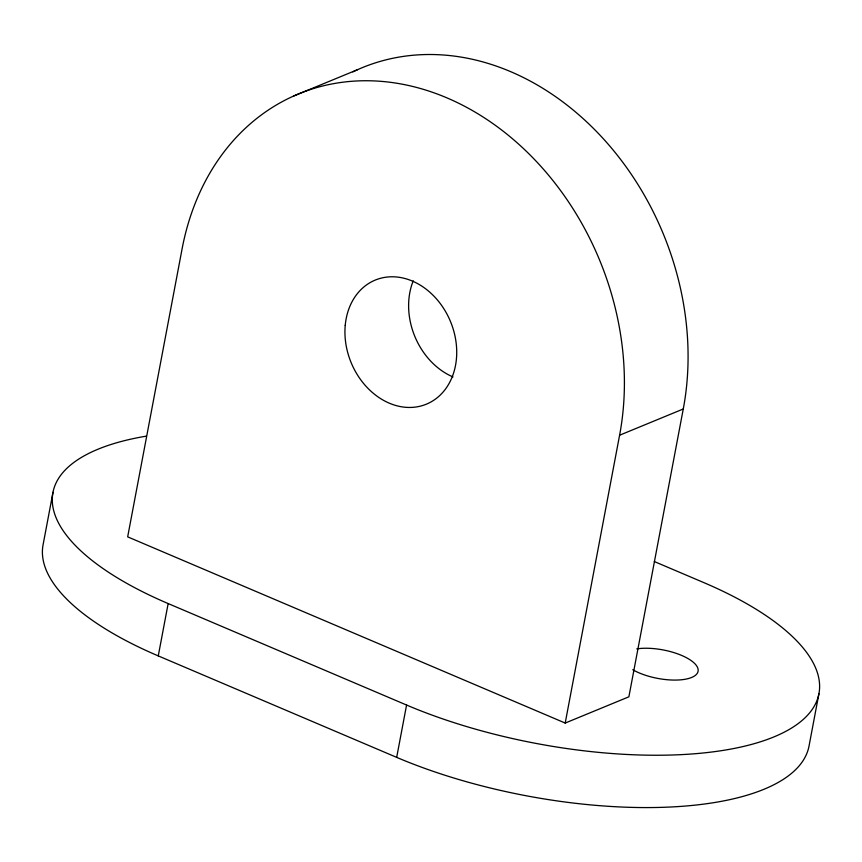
<?xml version="1.0" encoding="UTF-8"?>
<svg xmlns="http://www.w3.org/2000/svg" width="862" height="862" viewBox="0 0 862 862"><rect width="100%" height="100%" fill="white"/><g stroke="black" fill="none" stroke-linecap="round" stroke-linejoin="round"><path stroke-width="1.29" d="M52.991 492.321L43.1 544.655A268.448 101.425 10.7 0 0 158.263 655.896L396.682 757.375A268.448 101.425 10.7 0 0 809.009 746.158L818.9 693.824M158.263 655.896L168.155 603.562A268.448 101.425 10.7 0 1 146.249 436.15M396.682 757.375L406.573 705.041L168.155 603.562M565.203 723.056L619.595 435.224A268.448 215.026 67.6 0 0 446.979 97.891A268.448 215.026 67.6 0 0 182.065 249.01L127.673 536.854L565.203 723.056L628.883 696.819L683.264 408.987A268.448 215.026 67.6 0 0 595.825 130.819A268.448 215.026 67.6 0 0 352.806 71.891M293.845 95.941L357.514 69.703M619.595 435.224L683.264 408.987M654.323 561.55L703.737 582.572A268.448 101.425 10.7 0 1 773.914 736.913A268.448 101.425 10.7 0 1 406.573 705.041M452.97 376.931A67.107 53.756 67.6 0 1 413.243 280.829M636.781 648.87A38.348 14.492 10.7 0 1 689.288 659.344A38.348 14.492 10.7 0 1 685.441 679.213A38.348 14.492 10.7 0 1 632.74 669.72M345.231 325.351A67.107 53.756 67.6 0 0 423.641 405.194A67.107 53.756 67.6 0 0 433.608 295.806A67.107 53.756 67.6 0 0 345.231 325.351"/></g></svg>
